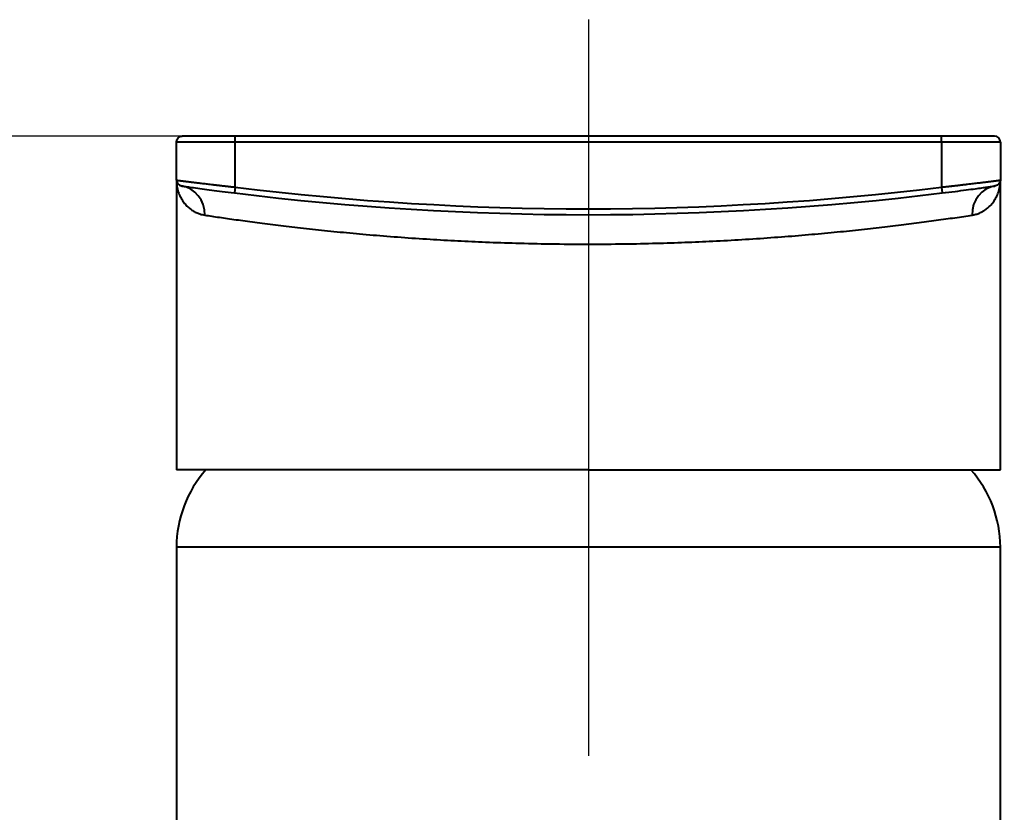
# Model space of a CAD drawing. Extents: x 0 to 1647, y 4681 to 5260.
# Drawn here: x 190.72 to 240.71, y 5040.29 to 5080.67 of the extents above; entities that cross this region are included whole.
import ezdxf

# ---------------------------------------------------------------- set-up
doc = ezdxf.new("R2010")
doc.units = 0
doc.header["$LTSCALE"] = 30
doc.header["$MEASUREMENT"] = 0
doc.header["$PDMODE"] = 3
doc.header["$PDSIZE"] = -10
doc.linetypes.add('CENTER', pattern=[2, 1.25, -0.25, 0.25, -0.25])
doc.layers.get('0').update_dxf_attribs({"linetype": 'CONTINUOUS'})
doc.layers.get('DEFPOINTS').update_dxf_attribs({"linetype": 'CONTINUOUS'})
doc.layers.add('\\M+5B3DF\\M+5B4E7\\M+5CFDF', color=3, linetype='CONTINUOUS', lineweight=9)
doc.layers.add('BODY', color=7, linetype='CONTINUOUS')
doc.styles.add('Daelim Dimension', font='NanumGothic.ttf')
doc.dimstyles.new('DEFAULT', dxfattribs={"dimscale": 2, "dimtxt": 2, "dimasz": 2, "dimexe": 0, "dimexo": 2, "dimgap": 1, "dimtad": 1, "dimdec": 1, "dimzin": 9, "dimdsep": 46, "dimtxsty": 'Daelim Dimension', "dimcen": 0.5, "dimclrd": 252, "dimclre": 252, "dimclrt": 3, "dimadec": 1, "dimazin": 0, "dimtfac": 1, "dimtdec": 1, "dimtix": 1, "dimtmove": 0, "dimatfit": 3, "dimfxl": 0, "dimtolj": 1, "dimtzin": 1, "dimlwd": 9, "dimlwe": 9, "dimarcsym": 0})

# ---------------------------------------------------------------- blocks, each defined once
blk = doc.blocks.new('*D1')
at = {"color": 5, "lineweight": 9, "ltscale": 0.5}
for p, q in [((215.709, 5074.737), (152.666, 5074.737)), ((154.666, 4926.837), (154.666, 5070.737)), ((194.709, 4922.837), (152.666, 4922.837))]:
    blk.add_line(p, q, dxfattribs=at)
at = {"color": 5, "ltscale": 0.5}
for points in [[(154, 5070.737), (155.333, 5070.737), (154.666, 5074.737)], [(154, 4926.837), (155.333, 4926.837), (154.666, 4922.837)]]:
    blk.add_solid(points, dxfattribs=at)
at = {"layer": 'DEFPOINTS', "color": 0, "ltscale": 0.5}
for p in [(154.666, 5074.737), (219.709, 5074.737), (198.709, 4922.837)]:
    blk.add_point(p, dxfattribs=at)
at = {"color": 7, "ltscale": 0.5, "insert": (147.223, 4998.787), "char_height": 10, "attachment_point": 5, "rotation": 90, "style": 'Daelim Dimension'}
blk.add_mtext('\\A1;152', dxfattribs=at)

msp = doc.modelspace()

# ---------------------------------------------------------------- linework, layer by layer
at = {"layer": '\\M+5B3DF\\M+5B4E7\\M+5CFDF', "color": 0, "lineweight": -3}
for p, q in [((201.709, 5074.437), (198.709, 5074.437)), ((198.709, 5072.497), (198.709, 5074.437)), ((201.709, 5074.737), (199.009, 5074.737)), ((201.709, 5074.437), (201.709, 5074.737)), ((237.709, 5074.737), (201.709, 5074.737)), ((201.709, 5072.14), (201.709, 5074.437)), ((237.709, 5074.437), (201.709, 5074.437)), ((237.709, 5074.437), (237.709, 5074.737)), ((240.409, 5074.737), (237.709, 5074.737)), ((237.709, 5074.437), (237.709, 5072.14)), ((240.709, 5074.437), (237.709, 5074.437)), ((240.709, 5074.437), (240.709, 5072.497)), ((198.709, 5072.497), (198.709, 5057.737)), ((240.709, 5057.737), (240.709, 5072.497)), ((201.709, 5072.14), (201.672, 5071.842)), ((237.709, 5072.14), (237.745, 5071.842)), ((219.709, 5057.737), (198.709, 5057.737)), ((219.709, 5057.737), (240.709, 5057.737)), ((198.709, 5053.8), (198.709, 5038.237)), ((219.709, 5053.8), (198.709, 5053.8)), ((240.709, 5053.8), (219.709, 5053.8)), ((240.709, 5038.237), (240.709, 5053.8))]:
    msp.add_line(p, q, dxfattribs=at)
at = {"layer": '\\M+5B3DF\\M+5B4E7\\M+5CFDF', "color": 0, "lineweight": -3, "extrusion": (0, 0, -1)}
for centre, start, end in [((-199.009, 5074.437), 0, 90), ((-240.409, 5072.497), 180, 261.9298)]:
    msp.add_arc(centre, 0.3, start, end, dxfattribs=at)
at = {"layer": '\\M+5B3DF\\M+5B4E7\\M+5CFDF', "color": 0, "lineweight": -3}
for centre, radius, start, end in [((240.409, 5074.437), 0.3, 0, 90), ((199.009, 5072.497), 0.3, 180, 261.9298), ((219.709, 5218.487), 147.75, 262.98811, 277.01189), ((219.709, 5218.487), 147.45, 262.98811, 277.01189), ((204.708, 5053.769), 6, 138.5892, 179.7013), ((234.709, 5053.769), 6, 0.2987, 41.4108)]:
    msp.add_arc(centre, radius, start, end, dxfattribs=at)
for centre, major_axis, start_param, end_param in [((198.756, 5070.715), (0.211, 1.485), 4.843497, 6.283185), ((240.661, 5070.715), (-0.211, 1.485), 0, 1.439689)]:
    msp.add_ellipse(centre, major_axis=major_axis, ratio=0.92999, start_param=start_param, end_param=end_param, dxfattribs=at)
for points, knots in [([(198.709, 5072.497), (198.709, 5072.497), (198.709, 5072.497), (198.709, 5072.497), (198.71, 5072.497), (198.71, 5072.497), (198.711, 5072.497), (198.713, 5072.497), (198.714, 5072.497), (198.716, 5072.496), (198.718, 5072.496), (198.72, 5072.496), (198.723, 5072.496), (198.725, 5072.495), (198.728, 5072.495), (198.731, 5072.494), (198.735, 5072.494), (198.738, 5072.493), (198.742, 5072.493), (198.747, 5072.492), (198.751, 5072.492), (198.756, 5072.491), (198.76, 5072.49), (198.766, 5072.49), (198.771, 5072.489), (198.777, 5072.488), (198.783, 5072.488), (198.789, 5072.487), (198.795, 5072.486), (198.802, 5072.485), (198.809, 5072.484), (198.816, 5072.483), (198.824, 5072.482), (198.831, 5072.481), (198.839, 5072.48), (198.848, 5072.479), (198.856, 5072.478), (198.865, 5072.477), (198.874, 5072.476), (198.883, 5072.475), (198.893, 5072.473), (198.903, 5072.472), (198.913, 5072.471), (198.923, 5072.47), (198.934, 5072.468), (198.945, 5072.467), (198.956, 5072.465), (198.968, 5072.464), (198.979, 5072.462), (198.991, 5072.461), (199.004, 5072.459), (199.016, 5072.458), (199.029, 5072.456), (199.042, 5072.455), (199.055, 5072.453), (199.069, 5072.451), (199.083, 5072.45), (199.097, 5072.448), (199.111, 5072.446), (199.126, 5072.444), (199.141, 5072.442), (199.156, 5072.44), (199.172, 5072.438), (199.188, 5072.437), (199.204, 5072.435), (199.22, 5072.433), (199.237, 5072.43), (199.254, 5072.428), (199.271, 5072.426), (199.288, 5072.424), (199.306, 5072.422), (199.324, 5072.42), (199.342, 5072.418), (199.36, 5072.415), (199.379, 5072.413), (199.398, 5072.411), (199.417, 5072.408), (199.437, 5072.406), (199.457, 5072.403), (199.477, 5072.401), (199.497, 5072.399), (199.518, 5072.396), (199.539, 5072.393), (199.56, 5072.391), (199.581, 5072.388), (199.603, 5072.386), (199.677, 5072.376), (199.816, 5072.36), (200.034, 5072.333), (200.284, 5072.303), (200.482, 5072.28), (200.612, 5072.265), (200.662, 5072.259), (200.712, 5072.253), (200.762, 5072.247), (200.813, 5072.242), (200.865, 5072.236), (200.916, 5072.23), (200.968, 5072.224), (201.02, 5072.218), (201.072, 5072.212), (201.124, 5072.206), (201.177, 5072.2), (201.229, 5072.194), (201.282, 5072.188), (201.335, 5072.182), (201.388, 5072.176), (201.442, 5072.17), (201.495, 5072.164), (201.548, 5072.158), (201.602, 5072.152), (201.655, 5072.146), (201.691, 5072.142), (201.709, 5072.14)], [0, 0, 0, 0, 0.005519, 0.01105, 0.016592, 0.022146, 0.02771, 0.033286, 0.038874, 0.044472, 0.050083, 0.055704, 0.061337, 0.066981, 0.072636, 0.078303, 0.083982, 0.089671, 0.095372, 0.101085, 0.106809, 0.112544, 0.118291, 0.124049, 0.129819, 0.1356, 0.141393, 0.147197, 0.153013, 0.15884, 0.164679, 0.170529, 0.17639, 0.182263, 0.188148, 0.194044, 0.199952, 0.205871, 0.211802, 0.217745, 0.223698, 0.229664, 0.235641, 0.24163, 0.24763, 0.253642, 0.259665, 0.2657, 0.271747, 0.277805, 0.283875, 0.289957, 0.29605, 0.302155, 0.308271, 0.3144, 0.320539, 0.326691, 0.332854, 0.339029, 0.345215, 0.351414, 0.357623, 0.363845, 0.370078, 0.376323, 0.38258, 0.388849, 0.395129, 0.401421, 0.407725, 0.41404, 0.420367, 0.426706, 0.433057, 0.439419, 0.445794, 0.45218, 0.458577, 0.464987, 0.471408, 0.477842, 0.484287, 0.490743, 0.497212, 0.503693, 0.510185, 0.5636, 0.621322, 0.683352, 0.74969, 0.761064, 0.772439, 0.783814, 0.795189, 0.806565, 0.817941, 0.829317, 0.840694, 0.85207, 0.863448, 0.874825, 0.886203, 0.897581, 0.90896, 0.920339, 0.931718, 0.943098, 0.954477, 0.965858, 0.977238, 0.988619, 1, 1, 1, 1]), ([(198.71, 5072.419), (198.713, 5072.341), (198.731, 5072.166), (198.795, 5071.904), (198.902, 5071.643), (199.039, 5071.415), (199.195, 5071.223), (199.36, 5071.068), (199.531, 5070.945), (199.711, 5070.846), (199.914, 5070.765), (200.068, 5070.728), (200.153, 5070.715)], [0, 0, 0, 0, 0.103393, 0.233287, 0.357019, 0.472196, 0.57654, 0.669912, 0.752889, 0.830388, 0.910559, 1, 1, 1, 1]), ([(237.709, 5072.14), (237.718, 5072.141), (237.737, 5072.143), (237.765, 5072.146), (237.793, 5072.149), (237.821, 5072.153), (237.849, 5072.156), (237.877, 5072.159), (237.905, 5072.162), (237.933, 5072.165), (237.961, 5072.168), (237.989, 5072.171), (238.017, 5072.174), (238.045, 5072.178), (238.073, 5072.181), (238.101, 5072.184), (238.129, 5072.187), (238.157, 5072.19), (238.185, 5072.193), (238.212, 5072.196), (238.24, 5072.2), (238.268, 5072.203), (238.295, 5072.206), (238.323, 5072.209), (238.35, 5072.212), (238.378, 5072.215), (238.405, 5072.218), (238.432, 5072.222), (238.46, 5072.225), (238.487, 5072.228), (238.564, 5072.237), (238.689, 5072.251), (238.861, 5072.272), (239.031, 5072.291), (239.239, 5072.316), (239.473, 5072.344), (239.717, 5072.374), (239.928, 5072.4), (240.064, 5072.416), (240.142, 5072.426), (240.175, 5072.43), (240.207, 5072.434), (240.239, 5072.438), (240.269, 5072.442), (240.298, 5072.446), (240.327, 5072.449), (240.354, 5072.452), (240.38, 5072.456), (240.405, 5072.459), (240.43, 5072.462), (240.453, 5072.465), (240.475, 5072.468), (240.496, 5072.47), (240.516, 5072.473), (240.535, 5072.475), (240.553, 5072.477), (240.57, 5072.48), (240.586, 5072.482), (240.601, 5072.484), (240.615, 5072.485), (240.629, 5072.487), (240.641, 5072.489), (240.652, 5072.49), (240.662, 5072.491), (240.671, 5072.492), (240.679, 5072.494), (240.686, 5072.494), (240.692, 5072.495), (240.697, 5072.496), (240.701, 5072.497), (240.705, 5072.497), (240.707, 5072.497), (240.708, 5072.497), (240.708, 5072.497), (240.709, 5072.497)], [0, 0, 0, 0, 0.005984, 0.011968, 0.017952, 0.023936, 0.029921, 0.035905, 0.041889, 0.047874, 0.053858, 0.059842, 0.065827, 0.071811, 0.077796, 0.08378, 0.089765, 0.09575, 0.101734, 0.107719, 0.113704, 0.119689, 0.125673, 0.131658, 0.137643, 0.143628, 0.149613, 0.155598, 0.161583, 0.167569, 0.173554, 0.212337, 0.251505, 0.291058, 0.330996, 0.401486, 0.468289, 0.531408, 0.590847, 0.603128, 0.615373, 0.627583, 0.639758, 0.651897, 0.664002, 0.676071, 0.688106, 0.700105, 0.71207, 0.724, 0.735895, 0.747755, 0.759581, 0.771372, 0.783128, 0.79485, 0.806537, 0.81819, 0.829809, 0.841393, 0.852943, 0.864459, 0.87594, 0.887388, 0.898801, 0.910181, 0.921526, 0.932838, 0.944116, 0.95536, 0.96657, 0.977747, 0.98889, 1, 1, 1, 1]), ([(239.264, 5070.715), (239.331, 5070.725), (239.462, 5070.754), (239.649, 5070.82), (239.834, 5070.913), (240.019, 5071.037), (240.198, 5071.197), (240.364, 5071.394), (240.506, 5071.625), (240.617, 5071.887), (240.691, 5072.181), (240.709, 5072.389), (240.709, 5072.497)], [0, 0, 0, 0, 0.068288, 0.137474, 0.214025, 0.299403, 0.394963, 0.500209, 0.61324, 0.732512, 0.860151, 1, 1, 1, 1]), ([(200.153, 5070.715), (200.378, 5070.681), (200.868, 5070.608), (201.727, 5070.485), (202.681, 5070.355), (203.731, 5070.221), (204.868, 5070.085), (206.084, 5069.951), (207.369, 5069.822), (208.726, 5069.699), (210.148, 5069.586), (211.596, 5069.488), (213.036, 5069.406), (214.498, 5069.339), (216.063, 5069.285), (217.813, 5069.247), (219.053, 5069.237), (219.709, 5069.237)], [0, 0, 0, 0, 0.073974, 0.144023, 0.212611, 0.279961, 0.346539, 0.412328, 0.477125, 0.541618, 0.606936, 0.67134, 0.731564, 0.79008, 0.852677, 0.92199, 1, 1, 1, 1]), ([(219.709, 5069.237), (220.326, 5069.237), (221.487, 5069.246), (223.129, 5069.279), (224.629, 5069.328), (226.086, 5069.391), (227.553, 5069.471), (229.014, 5069.568), (230.423, 5069.677), (231.764, 5069.795), (233.04, 5069.92), (234.25, 5070.051), (235.392, 5070.185), (236.465, 5070.32), (237.48, 5070.456), (238.445, 5070.592), (239.003, 5070.676), (239.264, 5070.715)], [0, 0, 0, 0, 0.073393, 0.138061, 0.196756, 0.255346, 0.317969, 0.382313, 0.445879, 0.509036, 0.572593, 0.636833, 0.702115, 0.768732, 0.838308, 0.914287, 1, 1, 1, 1])]:
    msp.add_open_spline(points, degree=3, knots=knots, dxfattribs=at)
for points in [[(198.966, 5072.2), (198.966, 5072.2), (199.019, 5072.193), (199.227, 5072.164), (199.562, 5072.117), (200.017, 5072.055), (200.506, 5071.99), (201.025, 5071.923), (201.447, 5071.87), (201.672, 5071.842)], [(237.745, 5071.842), (237.976, 5071.871), (238.409, 5071.925), (238.979, 5071.999), (239.44, 5072.06), (239.786, 5072.108), (240.038, 5072.142), (240.217, 5072.168), (240.341, 5072.185), (240.426, 5072.197), (240.451, 5072.2), (240.451, 5072.2)]]:
    msp.add_open_spline(points, degree=3, dxfattribs=at)
at = {"layer": 'BODY', "color": 1, "linetype": 'CENTER', "lineweight": 5}
msp.add_line((219.709, 5080.674), (219.709, 4878.879), dxfattribs=at)

# ---------------------------------------------------------------- dimensions: what is measured, and where the dimension line sits
at = {"color": 5, "ltscale": 0.5}
dim = msp.add_linear_dim(base=(154.666, 5074.737), p1=(198.709, 4922.837), p2=(219.709, 5074.737), angle=90, dimstyle='DEFAULT', override={"dimtxt": 5, "dimexe": 1, "dimdec": 0, "dimclrd": 5, "dimclre": 5, "dimclrt": 7}, dxfattribs=at)
dim.commit()
dim.dimension.update_dxf_attribs({"geometry": '*D1', "text_midpoint": (154.666, 4998.787), "dimtype": 128})

doc.saveas('drawing.dxf')
